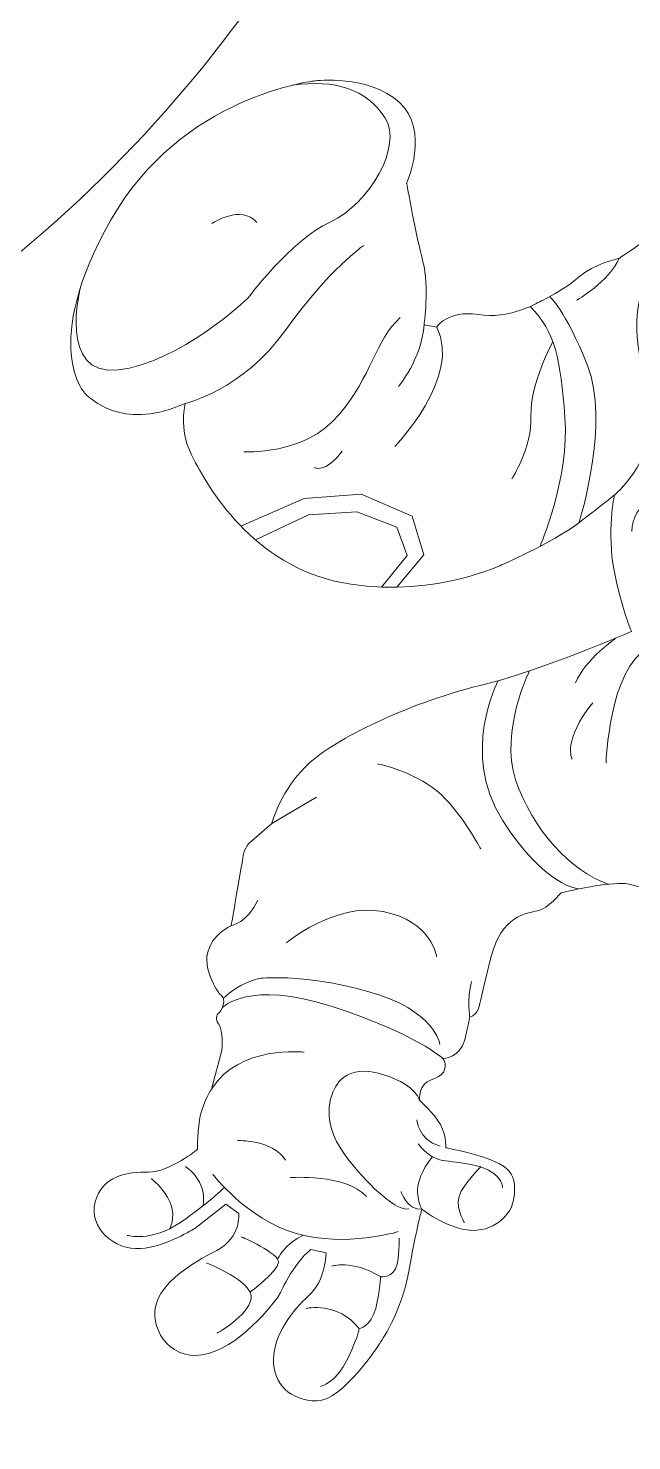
# Model space of a CAD drawing. Header units: centimetres. Extents: x -65 to 125, y -59 to 116.
# Drawn here: x 12.17 to 14.86, y 2.06 to 8.34 of the extents above; entities that cross this region are included whole.
import ezdxf

# ---------------------------------------------------------------- set-up
doc = ezdxf.new("R2010")
doc.units = ezdxf.units.CM
doc.header["$MEASUREMENT"] = 0
doc.layers.add('layer 1', color=7, linetype='Continuous')

msp = doc.modelspace()

# ---------------------------------------------------------------- linework, layer by layer
at = {"layer": 'layer 1', "color": 250, "lineweight": 9}
msp.add_open_spline([(-27.41654, 31.46228), (-27.41654, 31.46228), (26.77014, 31.46228), (26.77014, 31.46228), (26.77014, 31.46228), (26.77014, 31.46228), (26.77014, -20.81939), (26.77014, -20.81939), (26.77014, -20.81939), (26.77014, -20.81939), (-27.41654, -20.81939), (-27.41654, -20.81939), (-27.41654, -20.81939), (-27.41654, -20.81939), (-27.41654, 31.46228), (-27.41654, 31.46228)], degree=3, knots=[0, 0, 0, 0, 0.2, 0.2, 0.2, 0.2, 0.4, 0.4, 0.4, 0.4, 0.6, 0.6, 0.6, 0.6, 1, 1, 1, 1], dxfattribs=at)
msp.add_open_spline([(11.98912, 7.22504), (12.56183, 7.67346), (13.04825, 8.22228), (13.42461, 8.84472)], degree=3, dxfattribs=at)
at = {"layer": 'layer 1', "color": 142, "lineweight": 9}
for points, knots in [([(13.44932, 8.10712), (13.44932, 8.10712), (13.44932, 8.10712), (13.44932, 8.10712), (13.44932, 8.10712), (13.44932, 8.10712), (12.85337, 8.04363), (12.53924, 7.48598)], [0, 0, 0, 0, 0.3333333, 0.3333333, 0.3333333, 0.3333333, 1, 1, 1, 1]), ([(13.82301, 8.01099), (13.82301, 8.01099), (13.82301, 8.01099), (13.82301, 8.01099), (13.82301, 8.01099), (13.68517, 8.13609), (13.44932, 8.10712), (13.44932, 8.10712)], [0, 0, 0, 0, 0.3333333, 0.3333333, 0.3333333, 0.3333333, 1, 1, 1, 1]), ([(13.85497, 7.65256), (13.85497, 7.65256), (13.85497, 7.65256), (13.85497, 7.65256), (13.85497, 7.65256), (13.85497, 7.65256), (13.96084, 7.8859), (13.82301, 8.01099)], [0, 0, 0, 0, 0.3333333, 0.3333333, 0.3333333, 0.3333333, 1, 1, 1, 1]), ([(13.92784, 7.30197), (13.92784, 7.30197), (13.92784, 7.30197), (13.92784, 7.30197), (13.92784, 7.30197), (13.89831, 7.41251), (13.85497, 7.65256), (13.85497, 7.65256)], [0, 0, 0, 0, 0.3333333, 0.3333333, 0.3333333, 0.3333333, 1, 1, 1, 1]), ([(12.53924, 7.48598), (12.53924, 7.48598), (12.53924, 7.48598), (12.53924, 7.48598), (12.53924, 7.48598), (12.2251, 6.92833), (12.42465, 6.71759), (12.42465, 6.71759)], [0, 0, 0, 0, 0.3333333, 0.3333333, 0.3333333, 0.3333333, 1, 1, 1, 1]), ([(15.07376, 7.50016), (15.07376, 7.50016), (15.07376, 7.50016), (15.07376, 7.50016), (15.07376, 7.50016), (15.01481, 7.46507), (14.79973, 7.31742), (14.79973, 7.31742)], [0, 0, 0, 0, 0.3333333, 0.3333333, 0.3333333, 0.3333333, 1, 1, 1, 1]), ([(13.93241, 7.02258), (13.93241, 7.02258), (13.93241, 7.02258), (13.93241, 7.02258), (13.93241, 7.02258), (13.93241, 7.02258), (13.95736, 7.19143), (13.92784, 7.30197)], [0, 0, 0, 0, 0.3333333, 0.3333333, 0.3333333, 0.3333333, 1, 1, 1, 1]), ([(14.79973, 7.31742), (14.79973, 7.31742), (14.79973, 7.31742), (14.79973, 7.31742), (14.79973, 7.31742), (14.79973, 7.31742), (14.68962, 7.29544), (14.61983, 7.23391)], [0, 0, 0, 0, 0.3333333, 0.3333333, 0.3333333, 0.3333333, 1, 1, 1, 1]), ([(14.61983, 7.23391), (14.61983, 7.23391), (14.61983, 7.23391), (14.61983, 7.23391), (14.61983, 7.23391), (14.55004, 7.17237), (14.43567, 7.11903), (14.43567, 7.11903)], [0, 0, 0, 0, 0.3333333, 0.3333333, 0.3333333, 0.3333333, 1, 1, 1, 1]), ([(14.43567, 7.11903), (14.43567, 7.11903), (14.43567, 7.11903), (14.43567, 7.11903), (14.43567, 7.11903), (14.43567, 7.11903), (14.31121, 7.04555), (14.17338, 7.06748), (14.17338, 7.06748), (14.17338, 7.06748), (14.17338, 7.06748), (14.17338, 7.06748), (14.17338, 7.06748), (14.03555, 7.08941), (13.98923, 7.01123), (13.98923, 7.01123)], [0, 0, 0, 0, 0.2, 0.2, 0.2, 0.2, 0.4, 0.4, 0.4, 0.4, 0.6, 0.6, 0.6, 0.6, 1, 1, 1, 1]), ([(13.98923, 7.01123), (13.98923, 7.01123), (13.98923, 7.01123), (13.98923, 7.01123), (13.98923, 7.01123), (13.98923, 7.01123), (13.93241, 7.02258), (13.93241, 7.02258)], [0, 0, 0, 0, 0.3333333, 0.3333333, 0.3333333, 0.3333333, 1, 1, 1, 1]), ([(12.42465, 6.71759), (12.42465, 6.71759), (12.42465, 6.71759), (12.42465, 6.71759), (12.42465, 6.71759), (12.42465, 6.71759), (12.55682, 6.56554), (12.80105, 6.64551)], [0, 0, 0, 0, 0.3333333, 0.3333333, 0.3333333, 0.3333333, 1, 1, 1, 1]), ([(12.87118, 6.67241), (12.87118, 6.67241), (12.87118, 6.67241), (12.87118, 6.67241), (12.87118, 6.67241), (12.87118, 6.67241), (12.84116, 6.56297), (12.89763, 6.44677), (12.89763, 6.44677), (12.89763, 6.44677), (12.89763, 6.44677), (12.89763, 6.44677), (12.89763, 6.44677), (12.9541, 6.33057), (13.14752, 5.97341), (13.53521, 5.88255)], [0, 0, 0, 0, 0.2, 0.2, 0.2, 0.2, 0.4, 0.4, 0.4, 0.4, 0.6, 0.6, 0.6, 0.6, 1, 1, 1, 1]), ([(14.61999, 6.14109), (14.61999, 6.14109), (14.61999, 6.14109), (14.61999, 6.14109), (14.61999, 6.14109), (14.73719, 6.23018), (14.77848, 6.26488), (14.77848, 6.26488)], [0, 0, 0, 0, 0.3333333, 0.3333333, 0.3333333, 0.3333333, 1, 1, 1, 1]), ([(14.77848, 6.26488), (14.77848, 6.26488), (14.77848, 6.26488), (14.77848, 6.26488), (14.77848, 6.26488), (14.77848, 6.26488), (14.74447, 6.09737), (14.77726, 5.92987)], [0, 0, 0, 0, 0.3333333, 0.3333333, 0.3333333, 0.3333333, 1, 1, 1, 1]), ([(14.26667, 5.94924), (14.26667, 5.94924), (14.26667, 5.94924), (14.26667, 5.94924), (14.26667, 5.94924), (14.26667, 5.94924), (14.5028, 6.052), (14.61999, 6.14109)], [0, 0, 0, 0, 0.3333333, 0.3333333, 0.3333333, 0.3333333, 1, 1, 1, 1]), ([(13.53521, 5.88255), (13.53521, 5.88255), (13.53521, 5.88255), (13.53521, 5.88255), (13.53521, 5.88255), (13.92291, 5.7917), (14.26667, 5.94924), (14.26667, 5.94924)], [0, 0, 0, 0, 0.3333333, 0.3333333, 0.3333333, 0.3333333, 1, 1, 1, 1]), ([(14.77726, 5.92987), (14.77726, 5.92987), (14.77726, 5.92987), (14.77726, 5.92987), (14.77726, 5.92987), (14.81006, 5.76237), (14.85494, 5.65798), (14.85494, 5.65798)], [0, 0, 0, 0, 0.3333333, 0.3333333, 0.3333333, 0.3333333, 1, 1, 1, 1]), ([(14.85494, 5.65798), (14.85494, 5.65798), (14.85494, 5.65798), (14.85494, 5.65798), (14.85494, 5.65798), (14.85494, 5.65798), (14.44732, 5.48105), (14.17578, 5.41619)], [0, 0, 0, 0, 0.3333333, 0.3333333, 0.3333333, 0.3333333, 1, 1, 1, 1]), ([(14.17578, 5.41619), (14.17578, 5.41619), (14.17578, 5.41619), (14.17578, 5.41619), (14.17578, 5.41619), (13.90425, 5.35134), (13.55983, 5.19629), (13.42682, 5.07654)], [0, 0, 0, 0, 0.3333333, 0.3333333, 0.3333333, 0.3333333, 1, 1, 1, 1]), ([(13.42682, 5.07654), (13.42682, 5.07654), (13.42682, 5.07654), (13.42682, 5.07654), (13.42682, 5.07654), (13.29381, 4.95678), (13.25587, 4.80415), (13.25587, 4.80415)], [0, 0, 0, 0, 0.3333333, 0.3333333, 0.3333333, 0.3333333, 1, 1, 1, 1]), ([(13.25587, 4.80415), (13.25587, 4.80415), (13.25587, 4.80415), (13.25587, 4.80415), (13.25587, 4.80415), (13.25587, 4.80415), (13.15546, 4.71681), (13.15546, 4.71681)], [0, 0, 0, 0, 0.3333333, 0.3333333, 0.3333333, 0.3333333, 1, 1, 1, 1]), ([(13.15546, 4.71681), (13.15546, 4.71681), (13.15546, 4.71681), (13.15546, 4.71681), (13.15546, 4.71681), (13.15546, 4.71681), (13.13577, 4.70397), (13.12692, 4.65073)], [0, 0, 0, 0, 0.3333333, 0.3333333, 0.3333333, 0.3333333, 1, 1, 1, 1]), ([(13.12692, 4.65073), (13.12692, 4.65073), (13.12692, 4.65073), (13.12692, 4.65073), (13.12692, 4.65073), (13.11808, 4.59749), (13.07539, 4.34973), (13.07539, 4.34973)], [0, 0, 0, 0, 0.3333333, 0.3333333, 0.3333333, 0.3333333, 1, 1, 1, 1]), ([(14.85413, 4.53209), (14.85413, 4.53209), (14.85413, 4.53209), (14.85413, 4.53209), (14.85413, 4.53209), (14.79861, 4.5512), (14.6336, 4.51653), (14.56784, 4.50141)], [0, 0, 0, 0, 0.3333333, 0.3333333, 0.3333333, 0.3333333, 1, 1, 1, 1]), ([(14.54034, 4.49487), (14.54034, 4.49487), (14.54034, 4.49487), (14.54034, 4.49487), (14.54034, 4.49487), (14.54034, 4.49487), (14.485, 4.42679), (14.43697, 4.41578), (14.43697, 4.41578), (14.43697, 4.41578), (14.43697, 4.41578), (14.43697, 4.41578), (14.43697, 4.41578), (14.38894, 4.40477), (14.27656, 4.39439), (14.2316, 4.21392)], [0, 0, 0, 0, 0.2, 0.2, 0.2, 0.2, 0.4, 0.4, 0.4, 0.4, 0.6, 0.6, 0.6, 0.6, 1, 1, 1, 1]), ([(14.56784, 4.50141), (14.56784, 4.50141), (14.56784, 4.50141), (14.56784, 4.50141), (14.56784, 4.50141), (14.55074, 4.49748), (14.54034, 4.49487), (14.54034, 4.49487)], [0, 0, 0, 0, 0.3333333, 0.3333333, 0.3333333, 0.3333333, 1, 1, 1, 1]), ([(13.07539, 4.34973), (13.07539, 4.34973), (13.07539, 4.34973), (13.07539, 4.34973), (13.07539, 4.34973), (13.07539, 4.34973), (12.98885, 4.31164), (12.97003, 4.22768)], [0, 0, 0, 0, 0.3333333, 0.3333333, 0.3333333, 0.3333333, 1, 1, 1, 1]), ([(12.97003, 4.22768), (12.97003, 4.22768), (12.97003, 4.22768), (12.97003, 4.22768), (12.97003, 4.22768), (12.95122, 4.14371), (13.02517, 4.04377), (13.02517, 4.04377)], [0, 0, 0, 0, 0.3333333, 0.3333333, 0.3333333, 0.3333333, 1, 1, 1, 1]), ([(14.2316, 4.21392), (14.2316, 4.21392), (14.2316, 4.21392), (14.2316, 4.21392), (14.2316, 4.21392), (14.18664, 4.03346), (14.17988, 4.00264), (14.17988, 4.00264)], [0, 0, 0, 0, 0.3333333, 0.3333333, 0.3333333, 0.3333333, 1, 1, 1, 1]), ([(13.02517, 4.04377), (13.02517, 4.04377), (13.02517, 4.04377), (13.02517, 4.04377), (13.02517, 4.04377), (13.02517, 4.04377), (13.04757, 4.03321), (13.04164, 4.00222)], [0, 0, 0, 0, 0.3333333, 0.3333333, 0.3333333, 0.3333333, 1, 1, 1, 1]), ([(13.01886, 3.96069), (13.01886, 3.96069), (13.01886, 3.96069), (13.01886, 3.96069), (13.01886, 3.96069), (13.01886, 3.96069), (12.99819, 3.94044), (13.01929, 3.91256)], [0, 0, 0, 0, 0.3333333, 0.3333333, 0.3333333, 0.3333333, 1, 1, 1, 1]), ([(13.04164, 4.00222), (13.04164, 4.00222), (13.04164, 4.00222), (13.04164, 4.00222), (13.04164, 4.00222), (13.03572, 3.97122), (13.01886, 3.96069), (13.01886, 3.96069)], [0, 0, 0, 0, 0.3333333, 0.3333333, 0.3333333, 0.3333333, 1, 1, 1, 1]), ([(14.17988, 4.00264), (14.17988, 4.00264), (14.17988, 4.00264), (14.17988, 4.00264), (14.17988, 4.00264), (14.17988, 4.00264), (14.17695, 3.9552), (14.13565, 3.94277)], [0, 0, 0, 0, 0.3333333, 0.3333333, 0.3333333, 0.3333333, 1, 1, 1, 1]), ([(13.01929, 3.91256), (13.01929, 3.91256), (13.01929, 3.91256), (13.01929, 3.91256), (13.01929, 3.91256), (13.04039, 3.88467), (13.03423, 3.79394), (13.03423, 3.79394)], [0, 0, 0, 0, 0.3333333, 0.3333333, 0.3333333, 0.3333333, 1, 1, 1, 1]), ([(14.11317, 3.8414), (14.11317, 3.8414), (14.11317, 3.8414), (14.11317, 3.8414), (14.11317, 3.8414), (14.13193, 3.91952), (14.13565, 3.94277), (14.13565, 3.94277)], [0, 0, 0, 0, 0.3333333, 0.3333333, 0.3333333, 0.3333333, 1, 1, 1, 1]), ([(13.03423, 3.79394), (13.03423, 3.79394), (13.03423, 3.79394), (13.03423, 3.79394), (13.03423, 3.79394), (13.03423, 3.79394), (12.98754, 3.62205), (12.98754, 3.62205)], [0, 0, 0, 0, 0.3333333, 0.3333333, 0.3333333, 0.3333333, 1, 1, 1, 1]), ([(13.91187, 3.57388), (13.91187, 3.57388), (13.91187, 3.57388), (13.91187, 3.57388), (13.91187, 3.57388), (13.91187, 3.57388), (13.90825, 3.64733), (13.96455, 3.66422), (13.96455, 3.66422), (13.96455, 3.66422), (13.96455, 3.66422), (13.96455, 3.66422), (13.96455, 3.66422), (14.02085, 3.68111), (14.02384, 3.71068), (14.02384, 3.71068)], [0, 0, 0, 0, 0.2, 0.2, 0.2, 0.2, 0.4, 0.4, 0.4, 0.4, 0.6, 0.6, 0.6, 0.6, 1, 1, 1, 1]), ([(14.02384, 3.71068), (14.02384, 3.71068), (14.02384, 3.71068), (14.02384, 3.71068), (14.02384, 3.71068), (14.02384, 3.71068), (14.03295, 3.73867), (14.01773, 3.75828)], [0, 0, 0, 0, 0.3333333, 0.3333333, 0.3333333, 0.3333333, 1, 1, 1, 1]), ([(12.98754, 3.62205), (12.98754, 3.62205), (12.98754, 3.62205), (12.98754, 3.62205), (12.98754, 3.62205), (12.98754, 3.62205), (12.95465, 3.57151), (12.93943, 3.51024)], [0, 0, 0, 0, 0.3333333, 0.3333333, 0.3333333, 0.3333333, 1, 1, 1, 1]), ([(13.9929, 3.48535), (13.9929, 3.48535), (13.9929, 3.48535), (13.9929, 3.48535), (13.9929, 3.48535), (13.95469, 3.53499), (13.91187, 3.57388), (13.91187, 3.57388)], [0, 0, 0, 0, 0.3333333, 0.3333333, 0.3333333, 0.3333333, 1, 1, 1, 1]), ([(12.93943, 3.51024), (12.93943, 3.51024), (12.93943, 3.51024), (12.93943, 3.51024), (12.93943, 3.51024), (12.92421, 3.44896), (12.92554, 3.35489), (12.92554, 3.35489)], [0, 0, 0, 0, 0.3333333, 0.3333333, 0.3333333, 0.3333333, 1, 1, 1, 1]), ([(14.03016, 3.36146), (14.03016, 3.36146), (14.03016, 3.36146), (14.03016, 3.36146), (14.03016, 3.36146), (14.03016, 3.36146), (14.03112, 3.4357), (13.9929, 3.48535)], [0, 0, 0, 0, 0.3333333, 0.3333333, 0.3333333, 0.3333333, 1, 1, 1, 1]), ([(12.92554, 3.35489), (12.92554, 3.35489), (12.92554, 3.35489), (12.92554, 3.35489), (12.92554, 3.35489), (12.92554, 3.35489), (12.80161, 3.25317), (12.70745, 3.2542), (12.70745, 3.2542), (12.70745, 3.2542), (12.70745, 3.2542), (12.70745, 3.2542), (12.70745, 3.2542), (12.61329, 3.25523), (12.50188, 3.2382), (12.47081, 3.12106)], [0, 0, 0, 0, 0.2, 0.2, 0.2, 0.2, 0.4, 0.4, 0.4, 0.4, 0.6, 0.6, 0.6, 0.6, 1, 1, 1, 1]), ([(14.2852, 3.2809), (14.2852, 3.2809), (14.2852, 3.2809), (14.2852, 3.2809), (14.2852, 3.2809), (14.19885, 3.33305), (14.03016, 3.36146), (14.03016, 3.36146)], [0, 0, 0, 0, 0.3333333, 0.3333333, 0.3333333, 0.3333333, 1, 1, 1, 1]), ([(14.3203, 3.09651), (14.3203, 3.09651), (14.3203, 3.09651), (14.3203, 3.09651), (14.3203, 3.09651), (14.3203, 3.09651), (14.37154, 3.22876), (14.2852, 3.2809)], [0, 0, 0, 0, 0.3333333, 0.3333333, 0.3333333, 0.3333333, 1, 1, 1, 1]), ([(12.47081, 3.12106), (12.47081, 3.12106), (12.47081, 3.12106), (12.47081, 3.12106), (12.47081, 3.12106), (12.43975, 3.00391), (12.55861, 2.90568), (12.67163, 2.91358)], [0, 0, 0, 0, 0.3333333, 0.3333333, 0.3333333, 0.3333333, 1, 1, 1, 1]), ([(12.91326, 3.00348), (12.91326, 3.00348), (12.91326, 3.00348), (12.91326, 3.00348), (12.91326, 3.00348), (12.91326, 3.00348), (13.05089, 3.11171), (13.05089, 3.11171)], [0, 0, 0, 0, 0.3333333, 0.3333333, 0.3333333, 0.3333333, 1, 1, 1, 1]), ([(13.05089, 3.11171), (13.05089, 3.11171), (13.05089, 3.11171), (13.05089, 3.11171), (13.05089, 3.11171), (13.05089, 3.11171), (13.10875, 3.06907), (13.10875, 3.06907)], [0, 0, 0, 0, 0.3333333, 0.3333333, 0.3333333, 0.3333333, 1, 1, 1, 1]), ([(13.8648, 2.8118), (13.8648, 2.8118), (13.8648, 2.8118), (13.8648, 2.8118), (13.8648, 2.8118), (13.89605, 2.99398), (13.92307, 3.08911), (13.92307, 3.08911)], [0, 0, 0, 0, 0.3333333, 0.3333333, 0.3333333, 0.3333333, 1, 1, 1, 1]), ([(13.92307, 3.08911), (13.92307, 3.08911), (13.92307, 3.08911), (13.92307, 3.08911), (13.92307, 3.08911), (13.92307, 3.08911), (14.05439, 2.98593), (14.16653, 2.99518)], [0, 0, 0, 0, 0.3333333, 0.3333333, 0.3333333, 0.3333333, 1, 1, 1, 1]), ([(14.16653, 2.99518), (14.16653, 2.99518), (14.16653, 2.99518), (14.16653, 2.99518), (14.16653, 2.99518), (14.27868, 3.00444), (14.3203, 3.09651), (14.3203, 3.09651)], [0, 0, 0, 0, 0.3333333, 0.3333333, 0.3333333, 0.3333333, 1, 1, 1, 1]), ([(13.10875, 3.06907), (13.10875, 3.06907), (13.10875, 3.06907), (13.10875, 3.06907), (13.10875, 3.06907), (13.10875, 3.06907), (13.12143, 2.96208), (13.01108, 2.90555), (13.01108, 2.90555), (13.01108, 2.90555), (13.01108, 2.90555), (13.01108, 2.90555), (13.01108, 2.90555), (12.90073, 2.84902), (12.76084, 2.76354), (12.73908, 2.6544)], [0, 0, 0, 0, 0.2, 0.2, 0.2, 0.2, 0.4, 0.4, 0.4, 0.4, 0.6, 0.6, 0.6, 0.6, 1, 1, 1, 1]), ([(12.67163, 2.91358), (12.67163, 2.91358), (12.67163, 2.91358), (12.67163, 2.91358), (12.67163, 2.91358), (12.78466, 2.92148), (12.91326, 3.00348), (12.91326, 3.00348)], [0, 0, 0, 0, 0.3333333, 0.3333333, 0.3333333, 0.3333333, 1, 1, 1, 1]), ([(13.28768, 2.70441), (13.28768, 2.70441), (13.28768, 2.70441), (13.28768, 2.70441), (13.28768, 2.70441), (13.28768, 2.70441), (13.34802, 2.84647), (13.42974, 2.90901)], [0, 0, 0, 0, 0.3333333, 0.3333333, 0.3333333, 0.3333333, 1, 1, 1, 1]), ([(13.73544, 2.49197), (13.73544, 2.49197), (13.73544, 2.49197), (13.73544, 2.49197), (13.73544, 2.49197), (13.73544, 2.49197), (13.83355, 2.62963), (13.8648, 2.8118)], [0, 0, 0, 0, 0.3333333, 0.3333333, 0.3333333, 0.3333333, 1, 1, 1, 1]), ([(12.97444, 2.44667), (12.97444, 2.44667), (12.97444, 2.44667), (12.97444, 2.44667), (12.97444, 2.44667), (13.13597, 2.49011), (13.28768, 2.70441), (13.28768, 2.70441)], [0, 0, 0, 0, 0.3333333, 0.3333333, 0.3333333, 0.3333333, 1, 1, 1, 1]), ([(13.42092, 2.70518), (13.42092, 2.70518), (13.42092, 2.70518), (13.42092, 2.70518), (13.42092, 2.70518), (13.34646, 2.63817), (13.26555, 2.5321), (13.26334, 2.42119)], [0, 0, 0, 0, 0.3333333, 0.3333333, 0.3333333, 0.3333333, 1, 1, 1, 1]), ([(12.73908, 2.6544), (12.73908, 2.6544), (12.73908, 2.6544), (12.73908, 2.6544), (12.73908, 2.6544), (12.71732, 2.54525), (12.81292, 2.40324), (12.97444, 2.44667)], [0, 0, 0, 0, 0.3333333, 0.3333333, 0.3333333, 0.3333333, 1, 1, 1, 1]), ([(13.45662, 2.23638), (13.45662, 2.23638), (13.45662, 2.23638), (13.45662, 2.23638), (13.45662, 2.23638), (13.57273, 2.2366), (13.73544, 2.49197), (13.73544, 2.49197)], [0, 0, 0, 0, 0.3333333, 0.3333333, 0.3333333, 0.3333333, 1, 1, 1, 1]), ([(13.26334, 2.42119), (13.26334, 2.42119), (13.26334, 2.42119), (13.26334, 2.42119), (13.26334, 2.42119), (13.26114, 2.31029), (13.34052, 2.23616), (13.45662, 2.23638)], [0, 0, 0, 0, 0.3333333, 0.3333333, 0.3333333, 0.3333333, 1, 1, 1, 1])]:
    msp.add_open_spline(points, degree=3, knots=knots, dxfattribs=at)
at = {"layer": 'layer 1', "color": 242, "lineweight": 9}
for points in [[(13.75825, 7.94384), (13.75825, 7.94384), (13.75825, 7.94384), (13.75825, 7.94384), (13.75825, 7.94384), (13.67666, 8.06884), (13.5383, 8.11542), (13.34621, 8.08725)], [(13.51521, 7.47909), (13.51521, 7.47909), (13.51521, 7.47909), (13.51521, 7.47909), (13.51521, 7.47909), (13.69196, 7.56152), (13.83983, 7.81884), (13.75825, 7.94384)], [(13.14829, 7.13886), (13.14829, 7.13886), (13.14829, 7.13886), (13.14829, 7.13886), (13.14829, 7.13886), (13.14829, 7.13886), (13.33845, 7.39666), (13.51521, 7.47909)], [(13.31839, 6.99996), (13.31839, 6.99996), (13.31839, 6.99996), (13.31839, 6.99996), (13.31839, 6.99996), (13.51138, 7.27123), (13.6645, 7.37504), (13.6645, 7.37504)], [(12.57279, 6.82137), (12.57279, 6.82137), (12.57279, 6.82137), (12.57279, 6.82137), (12.57279, 6.82137), (12.84399, 6.85113), (13.14829, 7.13886), (13.14829, 7.13886)], [(14.55885, 6.61038), (14.55885, 6.61038), (14.55885, 6.61038), (14.55885, 6.61038), (14.55885, 6.61038), (14.53665, 6.87296), (14.51869, 6.98713), (14.40471, 7.10359)], [(14.65898, 6.8414), (14.65898, 6.8414), (14.65898, 6.8414), (14.65898, 6.8414), (14.65898, 6.8414), (14.55926, 7.09212), (14.49082, 7.14741), (14.49082, 7.14741)], [(13.55275, 6.62014), (13.55275, 6.62014), (13.55275, 6.62014), (13.55275, 6.62014), (13.55275, 6.62014), (13.70571, 6.80135), (13.71171, 6.94714), (13.82698, 7.05487)], [(14.40794, 6.61749), (14.40794, 6.61749), (14.40794, 6.61749), (14.40794, 6.61749), (14.40794, 6.61749), (14.41331, 6.47568), (14.32331, 6.33751), (14.32331, 6.33751)], [(14.85658, 6.10284), (14.85658, 6.10284), (14.85658, 6.10284), (14.85658, 6.10284), (14.85658, 6.10284), (14.8501, 6.22261), (15.01764, 6.3058), (15.01764, 6.3058)], [(13.39971, 6.24905), (13.39971, 6.24905), (13.39971, 6.24905), (13.39971, 6.24905), (13.39971, 6.24905), (13.39971, 6.24905), (13.65236, 6.26864), (13.65236, 6.26864)], [(13.65236, 6.26864), (13.65236, 6.26864), (13.65236, 6.26864), (13.65236, 6.26864), (13.65236, 6.26864), (13.65236, 6.26864), (13.88046, 6.17147), (13.88046, 6.17147)], [(13.41971, 6.17686), (13.41971, 6.17686), (13.41971, 6.17686), (13.41971, 6.17686), (13.41971, 6.17686), (13.41971, 6.17686), (13.6336, 6.19052), (13.6336, 6.19052)], [(13.6336, 6.19052), (13.6336, 6.19052), (13.6336, 6.19052), (13.6336, 6.19052), (13.6336, 6.19052), (13.6336, 6.19052), (13.81158, 6.12264), (13.81158, 6.12264)], [(13.88046, 6.17147), (13.88046, 6.17147), (13.88046, 6.17147), (13.88046, 6.17147), (13.88046, 6.17147), (13.88046, 6.17147), (13.93098, 5.99907), (13.93098, 5.99907)], [(13.81158, 6.12264), (13.81158, 6.12264), (13.81158, 6.12264), (13.81158, 6.12264), (13.81158, 6.12264), (13.81158, 6.12264), (13.8576, 5.99574), (13.8576, 5.99574)], [(13.8576, 5.99574), (13.8576, 5.99574), (13.8576, 5.99574), (13.8576, 5.99574), (13.8576, 5.99574), (13.8576, 5.99574), (13.74411, 5.85506), (13.74411, 5.85506)], [(13.93098, 5.99907), (13.93098, 5.99907), (13.93098, 5.99907), (13.93098, 5.99907), (13.93098, 5.99907), (13.93098, 5.99907), (13.81102, 5.8546), (13.81102, 5.8546)], [(14.33976, 4.99879), (14.33976, 4.99879), (14.33976, 4.99879), (14.33976, 4.99879), (14.33976, 4.99879), (14.41097, 4.77985), (14.58844, 4.58928), (14.75182, 4.53428)], [(14.00795, 4.93327), (14.00795, 4.93327), (14.00795, 4.93327), (14.00795, 4.93327), (14.00795, 4.93327), (14.10337, 4.84347), (14.18447, 4.69103), (14.18447, 4.69103)], [(14.28085, 4.81892), (14.28085, 4.81892), (14.28085, 4.81892), (14.28085, 4.81892), (14.28085, 4.81892), (14.46968, 4.52368), (14.62114, 4.51298), (14.62114, 4.51298)], [(13.75074, 4.41232), (13.75074, 4.41232), (13.75074, 4.41232), (13.75074, 4.41232), (13.75074, 4.41232), (13.96813, 4.37015), (13.98863, 4.2111), (13.98863, 4.2111)], [(13.19815, 4.11462), (13.19815, 4.11462), (13.19815, 4.11462), (13.19815, 4.11462), (13.19815, 4.11462), (13.19815, 4.11462), (13.10548, 4.09426), (13.04035, 4.02587)], [(13.68315, 4.05724), (13.68315, 4.05724), (13.68315, 4.05724), (13.68315, 4.05724), (13.68315, 4.05724), (13.38178, 4.1405), (13.19815, 4.11462), (13.19815, 4.11462)], [(13.52364, 3.98995), (13.52364, 3.98995), (13.52364, 3.98995), (13.52364, 3.98995), (13.52364, 3.98995), (13.89575, 3.86954), (14.01773, 3.75828), (14.01773, 3.75828)], [(13.72865, 3.69364), (13.72865, 3.69364), (13.72865, 3.69364), (13.72865, 3.69364), (13.72865, 3.69364), (13.56101, 3.73824), (13.52573, 3.60381), (13.52573, 3.60381)], [(13.52573, 3.60381), (13.52573, 3.60381), (13.52573, 3.60381), (13.52573, 3.60381), (13.52573, 3.60381), (13.52573, 3.60381), (13.46722, 3.48715), (13.57823, 3.33487)], [(13.57823, 3.33487), (13.57823, 3.33487), (13.57823, 3.33487), (13.57823, 3.33487), (13.57823, 3.33487), (13.68925, 3.18259), (13.78517, 3.12023), (13.78517, 3.12023)], [(14.14051, 3.28821), (14.14051, 3.28821), (14.14051, 3.28821), (14.14051, 3.28821), (14.14051, 3.28821), (14.00844, 3.31245), (13.98233, 3.28863), (13.9065, 3.3796)], [(13.91028, 3.21351), (13.91028, 3.21351), (13.91028, 3.21351), (13.91028, 3.21351), (13.91028, 3.21351), (13.93005, 3.27968), (13.97034, 3.32151), (13.97034, 3.32151)], [(14.09795, 3.16938), (14.09795, 3.16938), (14.09795, 3.16938), (14.09795, 3.16938), (14.09795, 3.16938), (14.13433, 3.2309), (14.18472, 3.27707), (14.18472, 3.27707)], [(13.91009, 3.12328), (13.91009, 3.12328), (13.91009, 3.12328), (13.91009, 3.12328), (13.91009, 3.12328), (13.90392, 3.14635), (13.89992, 3.17884), (13.91028, 3.21351)], [(12.84941, 3.02965), (12.84941, 3.02965), (12.84941, 3.02965), (12.84941, 3.02965), (12.84941, 3.02965), (12.97942, 3.11838), (13.04527, 3.18563), (13.04527, 3.18563)], [(13.78517, 3.12023), (13.78517, 3.12023), (13.78517, 3.12023), (13.78517, 3.12023), (13.78517, 3.12023), (13.78517, 3.12023), (13.8334, 3.08196), (13.86565, 3.09042)], [(13.36442, 2.98121), (13.36442, 2.98121), (13.36442, 2.98121), (13.36442, 2.98121), (13.36442, 2.98121), (13.58655, 2.91694), (13.81743, 2.98917), (13.81743, 2.98917)], [(13.81284, 2.84477), (13.81284, 2.84477), (13.81284, 2.84477), (13.81284, 2.84477), (13.81284, 2.84477), (13.82541, 2.91012), (13.82184, 2.96011), (13.82184, 2.96011)], [(13.16381, 2.69043), (13.16381, 2.69043), (13.16381, 2.69043), (13.16381, 2.69043), (13.16381, 2.69043), (13.17873, 2.76701), (12.96623, 2.84918), (12.96623, 2.84918)], [(13.28577, 2.85237), (13.28577, 2.85237), (13.28577, 2.85237), (13.28577, 2.85237), (13.28577, 2.85237), (13.28176, 2.81101), (13.15907, 2.72037), (13.15907, 2.72037)], [(13.73895, 2.78879), (13.73895, 2.78879), (13.73895, 2.78879), (13.73895, 2.78879), (13.73895, 2.78879), (13.73895, 2.78879), (13.80028, 2.77941), (13.81284, 2.84477)], [(13.71755, 2.64792), (13.71755, 2.64792), (13.71755, 2.64792), (13.71755, 2.64792), (13.71755, 2.64792), (13.73838, 2.73029), (13.73895, 2.78879), (13.73895, 2.78879)], [(13.64355, 2.55796), (13.64355, 2.55796), (13.64355, 2.55796), (13.64355, 2.55796), (13.64355, 2.55796), (13.64355, 2.55796), (13.69673, 2.56554), (13.71755, 2.64792)], [(13.59344, 2.42547), (13.59344, 2.42547), (13.59344, 2.42547), (13.59344, 2.42547), (13.59344, 2.42547), (13.64764, 2.53835), (13.64355, 2.55796), (13.64355, 2.55796)]]:
    msp.add_open_spline(points, degree=3, knots=[0, 0, 0, 0, 0.3333333, 0.3333333, 0.3333333, 0.3333333, 1, 1, 1, 1], dxfattribs=at)
for points in [[(12.98865, 7.47253), (12.98865, 7.47253), (13.1218, 7.55943), (13.18895, 7.47733)], [(14.61027, 7.13124), (14.61027, 7.13124), (14.7546, 7.21294), (14.79973, 7.31742)], [(12.40526, 7.18746), (12.40526, 7.18746), (12.3016, 6.79161), (12.57279, 6.82137)], [(14.92167, 6.761), (14.92167, 6.761), (14.85247, 6.95608), (14.88975, 7.13347)], [(12.87118, 6.67241), (12.87118, 6.67241), (13.1254, 6.72869), (13.31839, 6.99996)], [(13.80249, 6.48091), (13.80249, 6.48091), (14.10202, 6.78806), (13.98923, 7.01123)], [(13.81859, 6.74715), (13.81859, 6.74715), (13.92259, 6.87123), (13.93241, 7.02258)], [(14.50497, 6.94681), (14.50497, 6.94681), (14.40258, 6.7593), (14.40794, 6.61749)], [(14.61999, 6.14109), (14.6285, 6.16083), (14.75869, 6.59068), (14.65898, 6.8414)], [(13.13176, 6.45774), (13.13176, 6.45774), (13.39979, 6.43893), (13.55275, 6.62014)], [(14.44804, 6.03667), (14.44804, 6.03667), (14.58104, 6.34781), (14.55885, 6.61038)], [(14.77848, 6.26488), (14.77848, 6.26488), (14.94969, 6.40342), (14.94653, 6.63385)], [(13.44518, 6.38718), (13.44518, 6.38718), (13.49305, 6.35837), (13.56829, 6.45979)], [(13.11875, 6.12678), (13.11875, 6.12678), (13.39971, 6.24905), (13.39971, 6.24905)], [(13.1833, 6.06575), (13.1833, 6.06575), (13.41971, 6.17686), (13.41971, 6.17686)], [(14.78577, 5.62882), (14.78577, 5.62882), (14.64847, 5.53439), (14.60649, 5.4295)], [(14.7414, 5.07293), (14.7414, 5.07293), (14.75495, 5.49445), (14.92864, 5.58456)], [(14.40189, 5.48317), (14.40189, 5.48317), (14.26854, 5.21774), (14.33976, 4.99879)], [(14.26158, 5.43896), (14.26158, 5.43896), (14.09203, 5.11416), (14.28085, 4.81892)], [(14.59038, 5.0906), (14.59038, 5.0906), (14.54709, 5.17472), (14.68281, 5.3408)], [(13.72588, 5.06933), (13.75105, 5.06639), (13.91253, 5.02308), (14.00795, 4.93327)], [(13.25587, 4.80415), (13.25587, 4.80415), (13.45442, 4.92123), (13.45442, 4.92123)], [(13.07539, 4.34973), (13.07539, 4.34973), (13.14838, 4.36305), (13.19414, 4.46363)], [(13.32053, 4.27295), (13.32053, 4.27295), (13.53335, 4.45449), (13.75074, 4.41232)], [(13.03679, 3.98547), (13.03679, 3.98547), (13.15153, 4.11035), (13.52364, 3.98995)], [(14.13565, 3.94277), (14.13565, 3.94277), (14.12336, 4.02101), (14.14372, 4.10114)], [(14.00283, 3.82125), (14.00283, 3.82125), (13.98452, 3.97398), (13.68315, 4.05724)], [(13.40017, 3.78729), (13.40017, 3.78729), (13.1097, 3.82037), (12.98754, 3.62205)], [(13.91187, 3.57388), (13.91187, 3.57388), (13.89629, 3.64903), (13.72865, 3.69364)], [(13.90079, 3.48631), (13.90079, 3.48631), (13.90401, 3.40122), (14.00382, 3.36853)], [(13.10293, 3.39372), (13.10293, 3.39372), (13.26116, 3.39915), (13.31673, 3.30658)], [(12.87231, 3.27805), (12.87231, 3.27805), (12.96883, 3.2185), (12.95055, 3.10364)], [(14.28082, 3.18605), (14.28223, 3.19278), (14.27257, 3.26398), (14.14051, 3.28821)], [(12.72035, 3.22441), (12.72035, 3.22441), (12.85694, 3.12165), (12.80318, 3.00233)], [(12.99415, 3.24424), (12.99415, 3.24424), (13.14229, 3.04547), (13.36442, 2.98121)], [(13.33803, 3.22942), (13.33803, 3.22942), (13.58435, 3.24683), (13.67674, 3.14535)], [(13.83018, 3.16705), (13.83018, 3.16705), (13.85647, 3.08339), (13.92307, 3.08911)], [(14.11189, 3.02929), (14.11189, 3.02929), (14.06158, 3.10785), (14.09795, 3.16938)], [(13.92307, 3.08911), (13.92307, 3.08911), (13.91569, 3.10231), (13.91009, 3.12328)], [(12.6135, 2.97254), (12.6135, 2.97254), (12.7194, 2.94091), (12.84941, 3.02965)], [(13.12081, 2.96558), (13.12081, 2.96558), (13.28977, 2.89373), (13.28577, 2.85237)], [(13.28132, 2.86689), (13.28132, 2.86689), (13.316, 2.94009), (13.39669, 2.97281)], [(13.5225, 2.83544), (13.5225, 2.83544), (13.60988, 2.86632), (13.73895, 2.78879)], [(13.01337, 2.53799), (13.01337, 2.53799), (13.14889, 2.61385), (13.16381, 2.69043)], [(13.40794, 2.64733), (13.40794, 2.64733), (13.54956, 2.6797), (13.64355, 2.55796)], [(13.47229, 2.30088), (13.47229, 2.30088), (13.53924, 2.3126), (13.59344, 2.42547)]]:
    msp.add_open_spline(points, degree=3, dxfattribs=at)
at = {"layer": 'layer 1', "color": 142, "lineweight": 9}
for points in [[(12.80105, 6.64551), (12.80105, 6.64551), (12.87118, 6.67241), (12.87118, 6.67241)], [(14.96629, 4.53626), (14.96629, 4.53626), (14.9241, 4.50801), (14.85413, 4.53209)], [(14.01773, 3.75828), (14.01773, 3.75828), (14.0944, 3.76328), (14.11317, 3.8414)], [(13.49722, 2.89542), (13.49722, 2.89542), (13.49537, 2.77218), (13.42092, 2.70518)], [(13.49722, 2.89542), (13.49722, 2.89542), (13.42974, 2.90901), (13.42974, 2.90901)]]:
    msp.add_open_spline(points, degree=3, dxfattribs=at)

doc.saveas('drawing.dxf')
